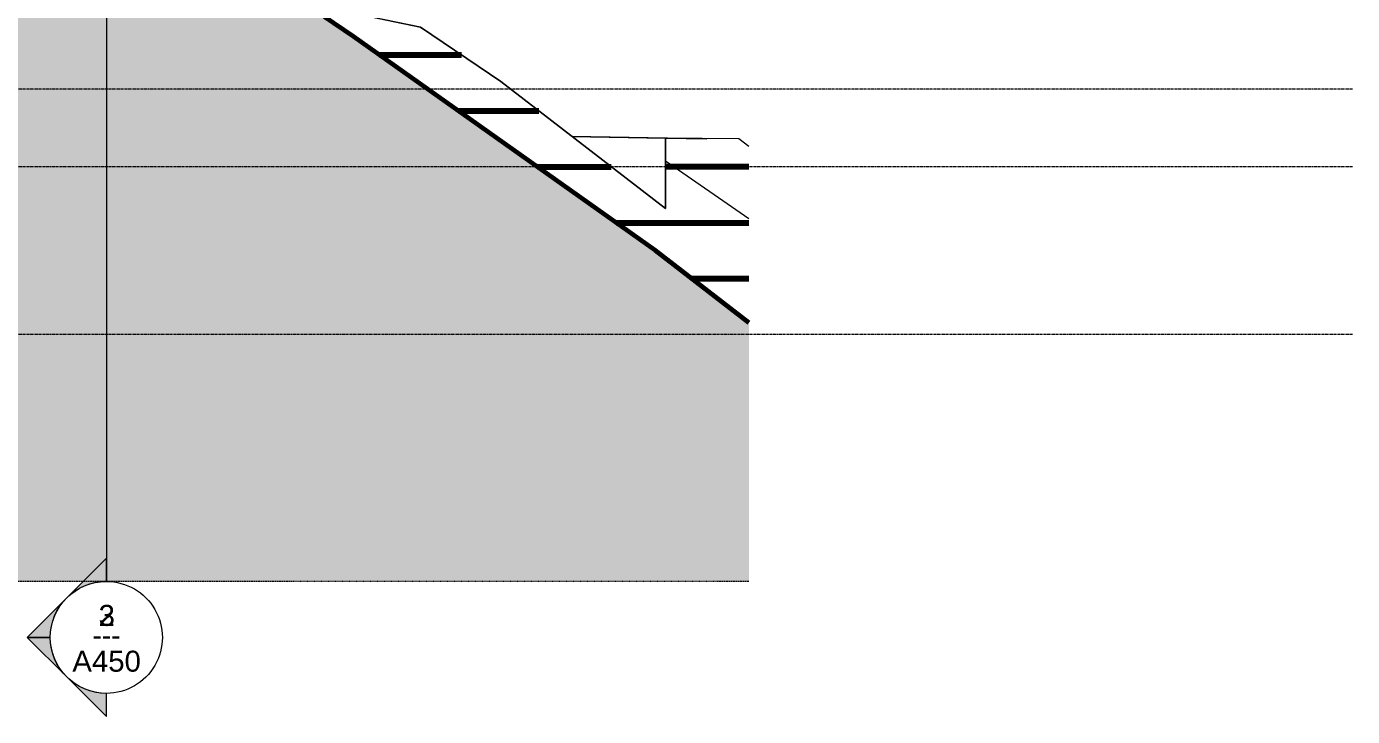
# Model space of a CAD drawing. Header units: inches. Extents: x 1763 to 3276, y -226 to 478.
# Drawn here: x 2991.4 to 3275.5, y -225.9 to -77.9 of the extents above; entities that cross this region are included whole.
import ezdxf

# ---------------------------------------------------------------- set-up
doc = ezdxf.new("R2010")
doc.units = ezdxf.units.IN
doc.header["$MEASUREMENT"] = 0
doc.linetypes.add('Aligning Line 1_8_', pattern=[0.25, 0.125, -0.125])
doc.linetypes.add('Grid Line 1_2_', pattern=[0.8749999999999999, 0.4999999999999999, -0.125, 0.125, -0.125])
for name, color, linetype, lineweight in [('A-FLOR-LEVL-1', 51, 'Grid Line 1_2_', 9), ('C-TOPO', 7, 'Continuous', 9), ('C-TOPO-1', 7, 'Continuous', 60), ('C-TOPO-MAJR', 7, 'Continuous', 80), ('G-ANNO-SYMB', 111, 'Aligning Line 1_8_', 9), ('G-ANNO-SYMB-1', 111, 'Continuous', 9), ('S-FNDN', 32, 'Continuous', 18)]:
    doc.layers.add(name, color=color, linetype=linetype, lineweight=lineweight)
doc.styles.add('Arial_1', font='arial.ttf', dxfattribs={"height": 4.499999999999996})
doc.styles.add('Century Gothic', font='ufonts.com_century-gothic.ttf', dxfattribs={"height": 4.499999999999996})

# ---------------------------------------------------------------- blocks, each defined once
blk = doc.blocks.new('Section - Section Head - Filled-22785-BUILDING ELEVATION - EAST _CC_')
at = {"layer": 'G-ANNO-SYMB-1'}
h = blk.add_hatch(color=256, dxfattribs=at)
edge = h.paths.add_edge_path(flags=0)
edge.add_arc((2800.798738118733, 396.3759802906872), 12.01561779548169, 89.99999999999972, 132.0783950246236, ccw=False)
edge.add_line((2800.798738118733, 408.391598086169), (2800.798738118733, 413.3465430391643))
edge.add_line((2800.798738118733, 413.3465430391643), (2792.746510440414, 405.2943153608459))
h = blk.add_hatch(color=256, dxfattribs=at)
edge = h.paths.add_edge_path(flags=0)
edge.add_line((2792.313456744494, 404.8612616649257), (2783.828175370255, 396.3759802906872))
edge.add_line((2783.828175370255, 396.3759802906872), (2788.798738118733, 396.3759802906872))
edge.add_arc((2800.798738118733, 396.3759802906871), 12.0000000000001, 135.0000000000003, 180.0000000000001, ccw=False)
h = blk.add_hatch(color=256, dxfattribs=at)
edge = h.paths.add_edge_path(flags=0)
edge.add_arc((2800.798738118733, 396.3759802906872), 11.99999999999994, 180.0000000000001, 224.9999999999998, ccw=False)
edge.add_line((2788.798738118733, 396.3759802906872), (2783.828175370255, 396.3759802906872))
edge.add_line((2783.828175370255, 396.3759802906872), (2792.313456744494, 387.8906989164486))
h = blk.add_hatch(color=256, dxfattribs=at)
edge = h.paths.add_edge_path(flags=0)
edge.add_line((2792.746510440414, 387.4576452205285), (2800.798738118733, 379.4054175422099))
edge.add_line((2800.798738118733, 379.4054175422099), (2800.798738118733, 384.3603624952053))
edge.add_arc((2800.798738118733, 396.3759802906871), 12.01561779548195, 227.9216049753763, 270, ccw=False)
for p, q in [((2792.746510440414, 405.2943153608459), (2800.798738118733, 413.3465430391643)), ((2800.798738118733, 413.3465430391643), (2800.798738118733, 408.391598086169)), ((2783.828175370255, 396.3759802906872), (2792.313456744494, 404.8612616649257)), ((2788.798738118733, 396.3759802906872), (2783.828175370255, 396.3759802906872)), ((2792.313456744494, 387.8906989164486), (2783.828175370255, 396.3759802906872)), ((2783.828175370255, 396.3759802906872), (2788.798738118733, 396.3759802906872)), ((2800.798738118733, 379.4054175422099), (2792.746510440414, 387.4576452205285)), ((2800.798738118733, 384.3603624952053), (2800.798738118733, 379.4054175422099))]:
    blk.add_line(p, q, dxfattribs=at)
for centre, radius, start, end in [((2800.798738118733, 396.391598086169), 11.99999999999994, 89.99999999999973, 269.9999999999994), ((2800.798738118733, 396.3759802906872), 12.01561779548169, 89.99999999999933, 132.0783950246232), ((2800.798738118733, 396.391598086169), 12, 269.9999999999996, 90), ((2800.798738118733, 396.3759802906871), 12.0000000000001, 134.9999999999999, 179.9999999999997), ((2800.798738118733, 396.3759802906872), 11.99999999999994, 179.9999999999997, 224.9999999999995), ((2800.798738118733, 396.3759802906871), 12.01561779548195, 227.9216049753759, 269.9999999999996)]:
    blk.add_arc(centre, radius, start, end, dxfattribs=at)

msp = doc.modelspace()

# ---------------------------------------------------------------- hatches: boundary and pattern name
at = {"layer": 'C-TOPO'}
msp.add_hatch(color=256, dxfattribs=at).paths.add_polyline_path([(2990.65972167934, -196.9427199844289), (3146.199513322058, -196.9427199844289), (3146.199513322058, -141.378799609185), (3126.151763119818, -125.8800753741579), (3061.438540528136, -80.03517104778753), (3061.438476562499, -80.0350722672169), (3055.200622558592, -75.81841278076179), (3034.251890337646, -71.42932898927243), (3018.134230292241, -66.00000337676944), (2994.355695364774, -72.78558220846473), (2985.80574850509, -70.34274024855513), (2980.101375006159, -69.02831476155329), (2925.335658787874, -52.556403778216), (2917.05900250273, -51.74046622540734), (2917.05885514997, -51.74043281640007), (2874.097995905204, -42.00000000000016), (2860.858246985037, -42.00000000000016), (2853.01923015024, -40.54059997406974), (2778.396074295519, -32.89203766433496), (2742.086824283476, -30.48923143477282), (2738.096766827232, -30.08026867444795), (2736.609741210936, -30.00000000000008), (2708.076918171175, -30.00000000000008), (2694.484981730375, -29.06566131384153), (2651.629515731794, -26.02176581060356), (2627.029082121012, -26.00000000000014), (2620.775101968051, -26.21189202666457), (2606.860881902949, -25.27970713506917), (2539.746747447075, -22.02057414560539), (2515.029082121013, -22.00000000000011), (2503.882909687211, -21.64474952653796), (2496.321494664691, -21.29248327680423), (2445.23197761852, -18.45762035308882), (2436.962995483277, -18.15183342333711), (2434.093333293808, -18.00000000000008), (2397.445541264593, -18.00000000000008), (2392.443251167377, -17.96846293037956), (2383.407344837063, -17.32047304467366), (2347.083908242539, -12.74599264235658), (2293.439645803562, -6.000000000000084), (2249.140191595539, -6.000000000000084), (2238.113598458968, -4.827413026686542), (2191.9431259814, -8.526512829121201e-14), (2183.479584026444, -8.526512829121201e-14), (2173.907234086677, 1.110638314601999), (2139.272696614192, 5.999999999999914), (2135.716232472292, 5.999999999999914), (2124.694543186691, 6.833282344479641), (2107.246101055909, 7.145755097406918), (2050.231085879007, 5.999999999999999), (2042.59088749976, 6.659025946584022), (1983.849542297303, 11.01500990481293), (1983.849542297303, -196.9427199844289), (2988.193833330565, -196.9427199844289)], flags=0)
at = {"layer": 'S-FNDN'}
msp.add_hatch(color=256, dxfattribs=at).paths.add_polyline_path([(3128.336683847666, -116.9805301032925), (3128.336683847666, -116.9414062500002), (3128.284675043104, -116.9403227332386)], flags=0)

# ---------------------------------------------------------------- linework, layer by layer
at = {"layer": 'A-FLOR-LEVL-1'}
for p, q in [((3275.525781780968, -91.3749999999497), (1774.877759588063, -91.3749999999497)), ((3275.525781780968, -108), (1774.877759588063, -108)), ((3275.525781780968, -144), (1774.877759588063, -144))]:
    msp.add_line(p, q, dxfattribs=at)
at = {"layer": 'C-TOPO'}
for p, q in [((3018.134216308593, -66.00000000000016), (3075.883666992187, -78.09934616088883)), ((3075.883666992187, -78.09934616088883), (3018.134216308593, -66.00000000000016)), ((3018.134216308593, -66.00000000000016), (3075.883666992187, -78.09934616088883)), ((3055.200622558593, -75.81841278076188), (3061.438476562499, -80.03512573242203)), ((3093.079467773436, -89.72360801696793), (3075.883666992187, -78.09934616088883)), ((3093.079467773436, -89.72360801696793), (3075.883666992187, -78.09934616088883)), ((3075.883666992187, -78.09934616088883), (3093.079467773436, -89.72360801696793)), ((3126.151611328124, -125.8800430297854), (3061.438476562499, -80.03512573242203)), ((3093.079467773436, -89.72360801696793), (3128.336791992186, -116.9806137084963)), ((3128.336791992186, -116.9806137084963), (3093.079467773436, -89.72360801696793)), ((3093.079467773436, -89.72360801696793), (3128.336791992186, -116.9806137084963)), ((3108.277401403421, -101.4729444351769), (3132.874432366268, -101.8892895089117)), ((3108.302006801284, -101.4919665670167), (3128.336791992186, -101.8444175720216)), ((3108.302006801284, -101.4919665670167), (3128.336791992186, -101.8444175720216)), ((3128.336791992186, -101.8444175720216), (3108.302006801284, -101.4919665670167)), ((3128.336791992186, -106.8177452087405), (3128.336791992186, -101.8444175720216)), ((3128.336791992186, -101.8444175720216), (3137.180419921875, -102.0000000000002)), ((3144.069946289062, -102.0000000000002), (3128.336791992186, -101.8444175720216)), ((3128.336791992186, -101.8444175720216), (3129.064276689583, -101.8546343359933)), ((3128.336791992186, -101.8444175720216), (3128.336791992186, -106.8177452087405)), ((3128.336791992186, -106.8177452087405), (3128.336791992186, -101.8444175720216)), ((3137.180419921875, -102.0000000000002), (3134.951555782076, -101.9607884798796)), ((3146.199513322058, -103.6955402016051), (3144.069946289062, -102.0000000000002)), ((3128.336791992186, -116.9414062500002), (3128.336791992186, -106.8177452087405)), ((3146.199513322058, -119.1401125206722), (3128.336791992186, -106.8177452087405)), ((3128.336791992186, -106.8177452087405), (3128.336791992186, -116.9414062500002)), ((3128.336791992186, -116.9414062500002), (3128.336791992186, -106.8177452087405)), ((3146.199513322058, -141.3786707151528), (3126.151611328124, -125.8800430297854))]:
    msp.add_line(p, q, dxfattribs=at)
at = {"layer": 'C-TOPO-1'}
for p, q in [((3055.200720731788, -75.81842529376364), (3061.438638324857, -80.03518161659971)), ((3061.438638324857, -80.03518161659971), (3126.151763119818, -125.8800753741578)), ((3126.151763119818, -125.8800753741578), (3146.199513322059, -141.3787996091846))]:
    msp.add_line(p, q, dxfattribs=at)
at = {"layer": 'C-TOPO-MAJR'}
for p, q in [((3067.035243874674, -84.00000000000016), (3074.387096210677, -84.00000000000016)), ((3074.387104445425, -84.00000000000016), (3084.612447454207, -84.00000000000016)), ((3083.974044118082, -96.00000000000024), (3098.820457906859, -96.00000000000024)), ((3100.91284436149, -108.0000000000002), (3109.796808935813, -108.0000000000002)), ((3142.394182095456, -108.0000000000002), (3135.585388183593, -108.0000000000002)), ((3142.974786060182, -108.0000000000002), (3142.394266025297, -108.0000000000002)), ((3146.199513322058, -108.0000000000002), (3142.974887074944, -108.0000000000002)), ((3117.851644604898, -120.0000000000002), (3120.773159964767, -120.0000000000002))]:
    msp.add_line(p, q, dxfattribs=at)
at = {"layer": 'C-TOPO-MAJR', "flags": 128}
for points in [[(3098.820485240401, -96.00000000000024), (3099.695800131264, -96.00000000000024), (3101.198049506845, -96.00000000000024)], [(3109.79687437082, -108.0000000000002), (3112.345726700887, -108.0000000000002), (3116.720165958417, -108.0000000000002)], [(3130.050498505623, -108.0000000000002), (3129.925648146616, -108.0000000000002), (3129.747657301244, -108.0000000000002), (3129.531438542148, -108.0000000000002), (3128.336683847669, -108.0000000000002)], [(3135.585384001901, -108.0000000000002), (3131.199634710667, -108.0000000000002), (3130.050609422115, -108.0000000000002)], [(3120.773263501238, -120.0000000000002), (3124.995653270511, -120.0000000000002), (3130.806494248134, -120.0000000000002), (3131.670522975019, -120.0000000000002), (3132.504932741365, -120.0000000000002), (3141.65831882996, -120.0000000000002), (3144.069179735817, -120.0000000000002), (3146.053795559625, -120.0000000000002), (3146.199513322058, -120.0000000000002)], [(3134.067945012915, -132.0000000000003), (3137.645579840134, -132.0000000000003), (3140.622322484859, -132.0000000000003), (3144.920281837793, -132.0000000000003), (3146.199513322058, -132.0000000000003)]]:
    msp.add_lwpolyline(points, dxfattribs=at)
at = {"layer": 'G-ANNO-SYMB'}
msp.add_line((3146.199513322059, -196.8990835732361), (2664.964881304759, -196.8990835732361), dxfattribs=at)
at = {"layer": 'G-ANNO-SYMB-1'}
msp.add_line((3008.548738118734, 384.3759802906874), (3008.548738118734, -196.8990835732373), dxfattribs=at)
msp.add_line((3008.548738118734, 384.3759802906874), (3008.548738118734, -196.8990835732373), dxfattribs=at)
at = {"layer": 'S-FNDN'}
for p, q in [((3128.284658926148, -116.9403223974683), (3128.336683847667, -116.94140625)), ((3128.336683847667, -116.94140625), (3128.336683847667, -116.9805422273439))]:
    msp.add_line(p, q, dxfattribs=at)

# ---------------------------------------------------------------- block references
at = {"layer": 'G-ANNO-SYMB-1', "extrusion": (0, 0, -1), "rotation": 180}
msp.add_blockref('Section - Section Head - Filled-22785-BUILDING ELEVATION - EAST _CC_', (-207.7500000000051, 187.4768967174937), dxfattribs=at)
msp.add_blockref('Section - Section Head - Filled-22785-BUILDING ELEVATION - EAST _CC_', (-207.7500000000051, 187.4768967174937), dxfattribs=at)

# ---------------------------------------------------------------- texts
at = {"layer": 'G-ANNO-SYMB-1', "char_height": 4.499999999999996, "attachment_point": 1}
for s, insert, width, style in [('3', (3006.888249880854, -201.9447653431532), 4.241999999999996, 'Arial_1'), ('2', (3006.888249880854, -201.9447653431532), 4.241999999999996, 'Arial_1'), ('---', (3005.562594337496, -206.1981117998462), 7.726499999999994, 'Century Gothic'), ('---', (3005.562594337496, -206.1981117998462), 7.726499999999994, 'Century Gothic'), ('A450', (3001.26620263676, -211.7628874378196), 17.87699999999998, 'Arial_1'), ('A450', (3001.26620263676, -211.7628874378196), 17.87699999999998, 'Arial_1')]:
    msp.add_mtext(s, dxfattribs=dict(at, insert=insert, width=width, style=style))

doc.saveas('drawing.dxf')
